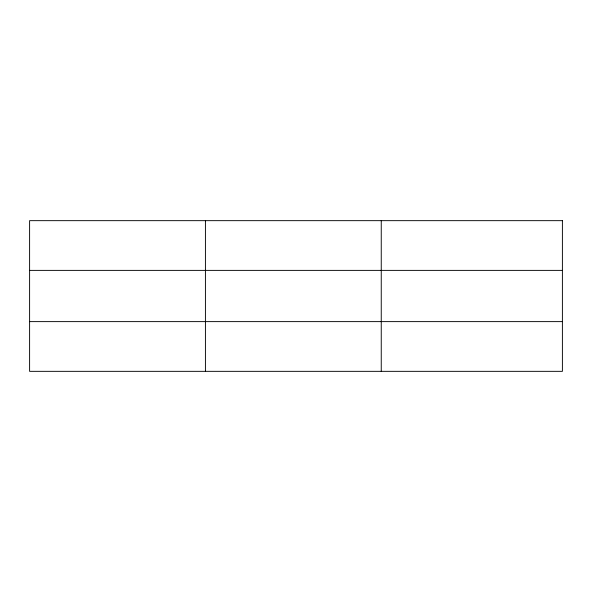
<?xml version="1.0" encoding="UTF-8"?>
<svg xmlns="http://www.w3.org/2000/svg" width="592" height="592" viewBox="0 0 592 592"><rect width="100%" height="100%" fill="white"/><g stroke="black" fill="none" stroke-linecap="round" stroke-linejoin="round"><path stroke-width="0.89" d="M205.424 371.339L205.424 220.661M381.248 371.339L381.248 220.661M29.6 270.381L562.4 270.381M29.6 321.619L562.4 321.619M562.4 220.661L562.4 371.339L29.6 371.339L29.6 220.661L562.4 220.661"/></g></svg>
